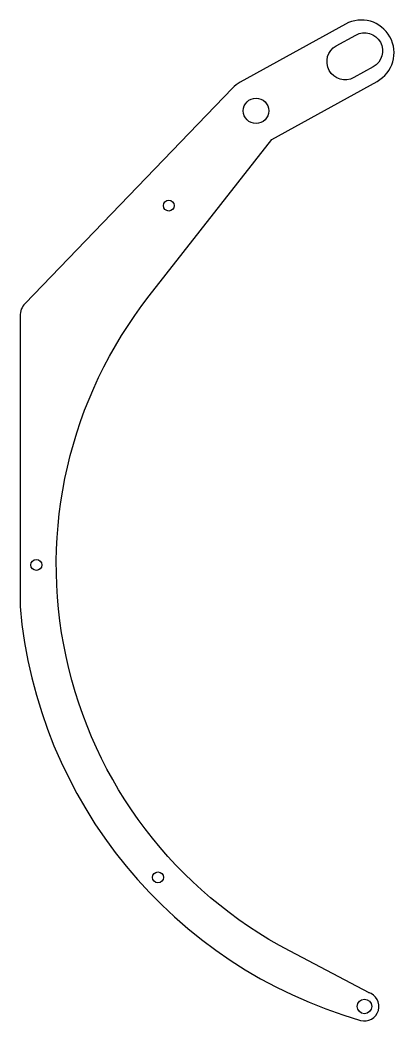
# Model space of a CAD drawing. Header units: millimetres. Extents: x 0 to 103, y -114 to 161.
import ezdxf

# ---------------------------------------------------------------- set-up
doc = ezdxf.new("R2010")
doc.units = ezdxf.units.MM

msp = doc.modelspace()

# ---------------------------------------------------------------- linework, layer by layer
for points in [[(1.4, 83.38, 0.194107), (0, 79.91), (0, 0, 0.309832), (93.76, -113.95, 1), (95.98, -106.27, 0.000458), (96.19, -106.33), (74.38, -94.92, -0.468908), (35.57, 85.46), (69.35, 128.53), (98.35, 144.53, 1), (89.65, 160.29), (60.65, 144.29, 0.075075), (58.52, 142.66)], [(91.95, 145.57, -1), (87.12, 154.33), (92.46, 157.27, -1), (97.29, 148.52)]]:
    msp.add_lwpolyline(points, format="xyb", close=True)
for centre, radius in [((65, 136.41), 3.5), ((40.98, 110.32), 1.5), ((4.5, 11.41), 1.5), ((38, -74.59), 1.5), ((94.87, -110.11), 2)]:
    msp.add_circle(centre, radius)

doc.saveas('drawing.dxf')
